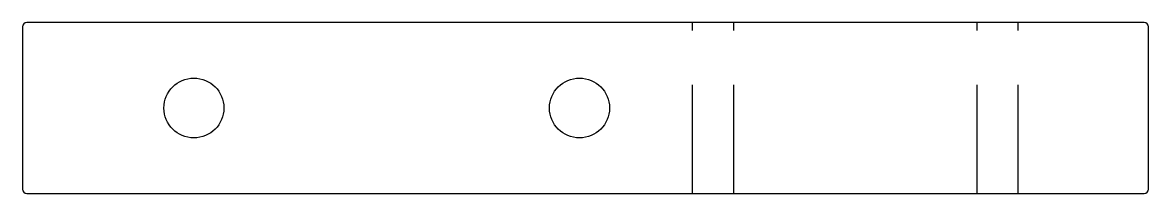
# Model space of a CAD drawing. Extents: x 0 to 131, y 0 to 20.
import ezdxf

# ---------------------------------------------------------------- set-up
doc = ezdxf.new("R2010")
doc.units = 0
doc.header["$MEASUREMENT"] = 0
doc.linetypes.add('DASHED', pattern=[19.05, 12.7, -6.35])
doc.layers.get('0').update_dxf_attribs({"linetype": 'CONTINUOUS'})

msp = doc.modelspace()

# ---------------------------------------------------------------- linework, layer by layer
for p, q in [((130.9, 20), (0.5, 20)), ((0, 19.5), (0, 0.5)), ((131.4, 0.5), (131.4, 19.5)), ((0.5, 0), (130.9, 0))]:
    msp.add_line(p, q)
at = {"linetype": 'DASHED'}
for p, q in [((78.2, 0), (78.2, 20)), ((83, 0), (83, 20)), ((111.4, 0), (111.4, 20)), ((116.2, 0), (116.2, 20))]:
    msp.add_line(p, q, dxfattribs=at)
for centre in [(20, 10), (65, 10)]:
    msp.add_circle(centre, 3.5)
for centre, start, end in [((0.5, 19.5), 90, 180), ((130.9, 19.5), 0, 90), ((0.5, 0.5), 180, 270), ((130.9, 0.5), 270, 0)]:
    msp.add_arc(centre, 0.5, start, end)

doc.saveas('drawing.dxf')
